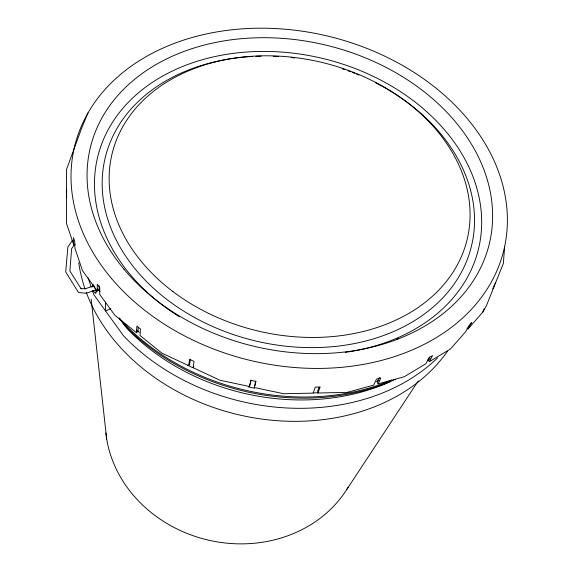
<?xml version="1.0" encoding="UTF-8"?>
<svg xmlns="http://www.w3.org/2000/svg" width="572" height="572" viewBox="0 0 572 572"><rect width="100%" height="100%" fill="white"/><g stroke="black" fill="none" stroke-linecap="round" stroke-linejoin="round"><path stroke-width="0.86" d="M99.185 285.864L99.185 290.126L97.276 291.034L82.475 270.627L74.946 248.384L74.725 241.327L73.495 237.716L73.731 244.795L75.118 244.501M66.638 189.303L66.588 198.041L66.295 190.748M105.613 302.059L105.52 310.882L110.768 308.787M97.276 291.034L97.269 284.22L99.757 287.63L99.735 294.423L114.922 315.351L136.479 332.682L136.858 326.14L140.462 329.029L140.047 335.549L161.998 353.196L188.696 365.651L189.704 363.949L190.39 359.216M138.267 327.241L138.016 331.338L136.479 332.682M504.64 246.553L503.353 263.456L486.329 305.877L482.768 312.183L468.082 328.921L466.931 328.092M188.696 365.651L189.604 359.352L194.044 361.418L193.093 367.703L220.02 380.266L249.478 386.5L251.001 380.387L255.877 381.417L254.304 387.523L283.726 393.743L313.163 393.114L315.315 387.094L320.163 387.001L317.96 393.007L347.075 392.385L373.752 385.092L376.469 379.086L380.838 377.899L378.078 383.912L377.184 382.053L379.243 377.534M254.304 387.523L255.863 381.009M249.478 386.5L251.001 379.98M319.047 387.273L317.682 391.033L317.96 393.007M482.768 312.183L484.098 308.88M88.002 112.941L81.782 127.856L66.438 169.684L66.424 223.223L73.731 244.795M429.593 356.992L428.006 360.045L429.393 361.647L450.486 348.977L465.637 331.71L469.09 325.482L471.557 322.68L468.082 328.921M429.393 361.647L432.589 355.548L429.057 357.664L425.89 363.749L404.232 376.762L378.078 383.912M494.022 285.578L495.617 282.725M492.735 288.781L494.33 285.936M193.093 367.703L193.765 366.566M346.761 489.503L418.261 380.909M74.589 244.373L71.636 248.691L69.863 271.006L81.31 289.053M72.458 240.354L67.904 246.897L65.694 271.922L78.478 292.499L86.157 293.264L95.781 289.968M94.101 285.757L85.235 288.781L80.924 288.567M119.434 318.046L127.106 328.607A200 155.999 13.5 0 0 390.304 381.681M98.92 290.154L99.957 291.577M119.241 318.118L123.945 324.596A205.798 159.81 13.5 0 0 395.252 379.429M88.067 277.77L91.234 287.072M92.385 290.454L93.822 294.687L123.516 335.8A202.624 158.666 13.5 0 0 437.559 357.893M91.148 299.135L106.692 439.074M375.654 82.79A188.367 142.893 13.5 0 1 420.155 316.988A188.367 142.893 13.5 0 1 124.117 253.775A188.367 142.893 13.5 0 1 252.395 56.471M255.863 56.306A188.367 142.893 13.5 0 1 261.097 56.163M273.452 56.292A188.367 142.893 13.5 0 1 278.764 56.542M291.105 57.586A188.367 142.893 13.5 0 1 294.594 57.994M342.199 68.79A188.367 142.893 13.5 0 1 344.709 69.641M348.055 70.821A188.367 142.893 13.5 0 1 350.557 71.743M352.223 72.372A188.367 142.893 13.5 0 1 354.712 73.338M356.363 74.002A188.367 142.893 13.5 0 1 358.837 75.011M179.494 316.859A195.881 148.656 13.5 0 1 156.077 79.987A195.881 148.656 13.5 0 1 455.612 144.158A195.881 148.656 13.5 0 1 345.231 352.359M398.041 338.667A195.531 148.548 13.5 0 1 396.346 339.41M93.772 286.315A4.626 1.33 63.8 0 1 95.982 290.976A4.626 1.33 63.8 0 1 95.467 293.107M95.467 293.036A4.626 1.33 63.8 0 1 93.801 291.491A4.619 0.694 76.9 0 1 93.486 290.462M96.382 291.57A4.555 1.015 70.4 0 1 95.445 289.789M92.721 287.037A4.619 0.694 76.9 0 1 92.9 284.434M379.014 380.63A202.088 156.742 13.5 0 1 376.555 381.481M318.447 392.657A202.088 156.742 13.5 0 1 313.141 392.914M254.59 388.238A202.088 156.742 13.5 0 1 248.427 386.944M192.6 367.624A202.088 156.742 13.5 0 1 187.788 365.243M139.225 332.375A202.088 156.742 13.5 0 1 136.629 330.037M348.141 487.258A129.522 114.893 13.5 0 1 209.338 540.347A129.522 114.893 13.5 0 1 105.856 432.911M447.504 351.215A198.534 157.128 13.5 0 1 255.462 418.118A198.534 157.128 13.5 0 1 86.25 292.299M85.049 288.946A198.534 157.128 13.5 0 1 78.75 262.755M92.9 284.506A4.612 0.694 76.9 0 1 93.45 285.457M430.208 358.601A205.798 159.81 13.5 0 1 428.178 360.138M391.613 380.101A206.156 159.938 13.5 0 1 121.478 320.649M98.77 290.633A206.156 159.938 13.5 0 1 97.447 288.41M172.866 291.52A182.618 138.038 13.5 0 0 467.167 239.31A182.618 138.038 13.5 0 0 228.793 59.059A182.618 138.038 13.5 0 0 172.866 291.52M111.74 278.736A220.792 166.731 13.5 0 0 487.873 287.909A220.792 166.731 13.5 0 0 268.003 28.271A220.792 166.731 13.5 0 0 111.74 278.736M123.967 269.183A205.212 154.812 13.5 0 0 473.802 280.015A205.212 154.812 13.5 0 0 271.743 37.823A205.212 154.812 13.5 0 0 123.967 269.183"/></g></svg>
